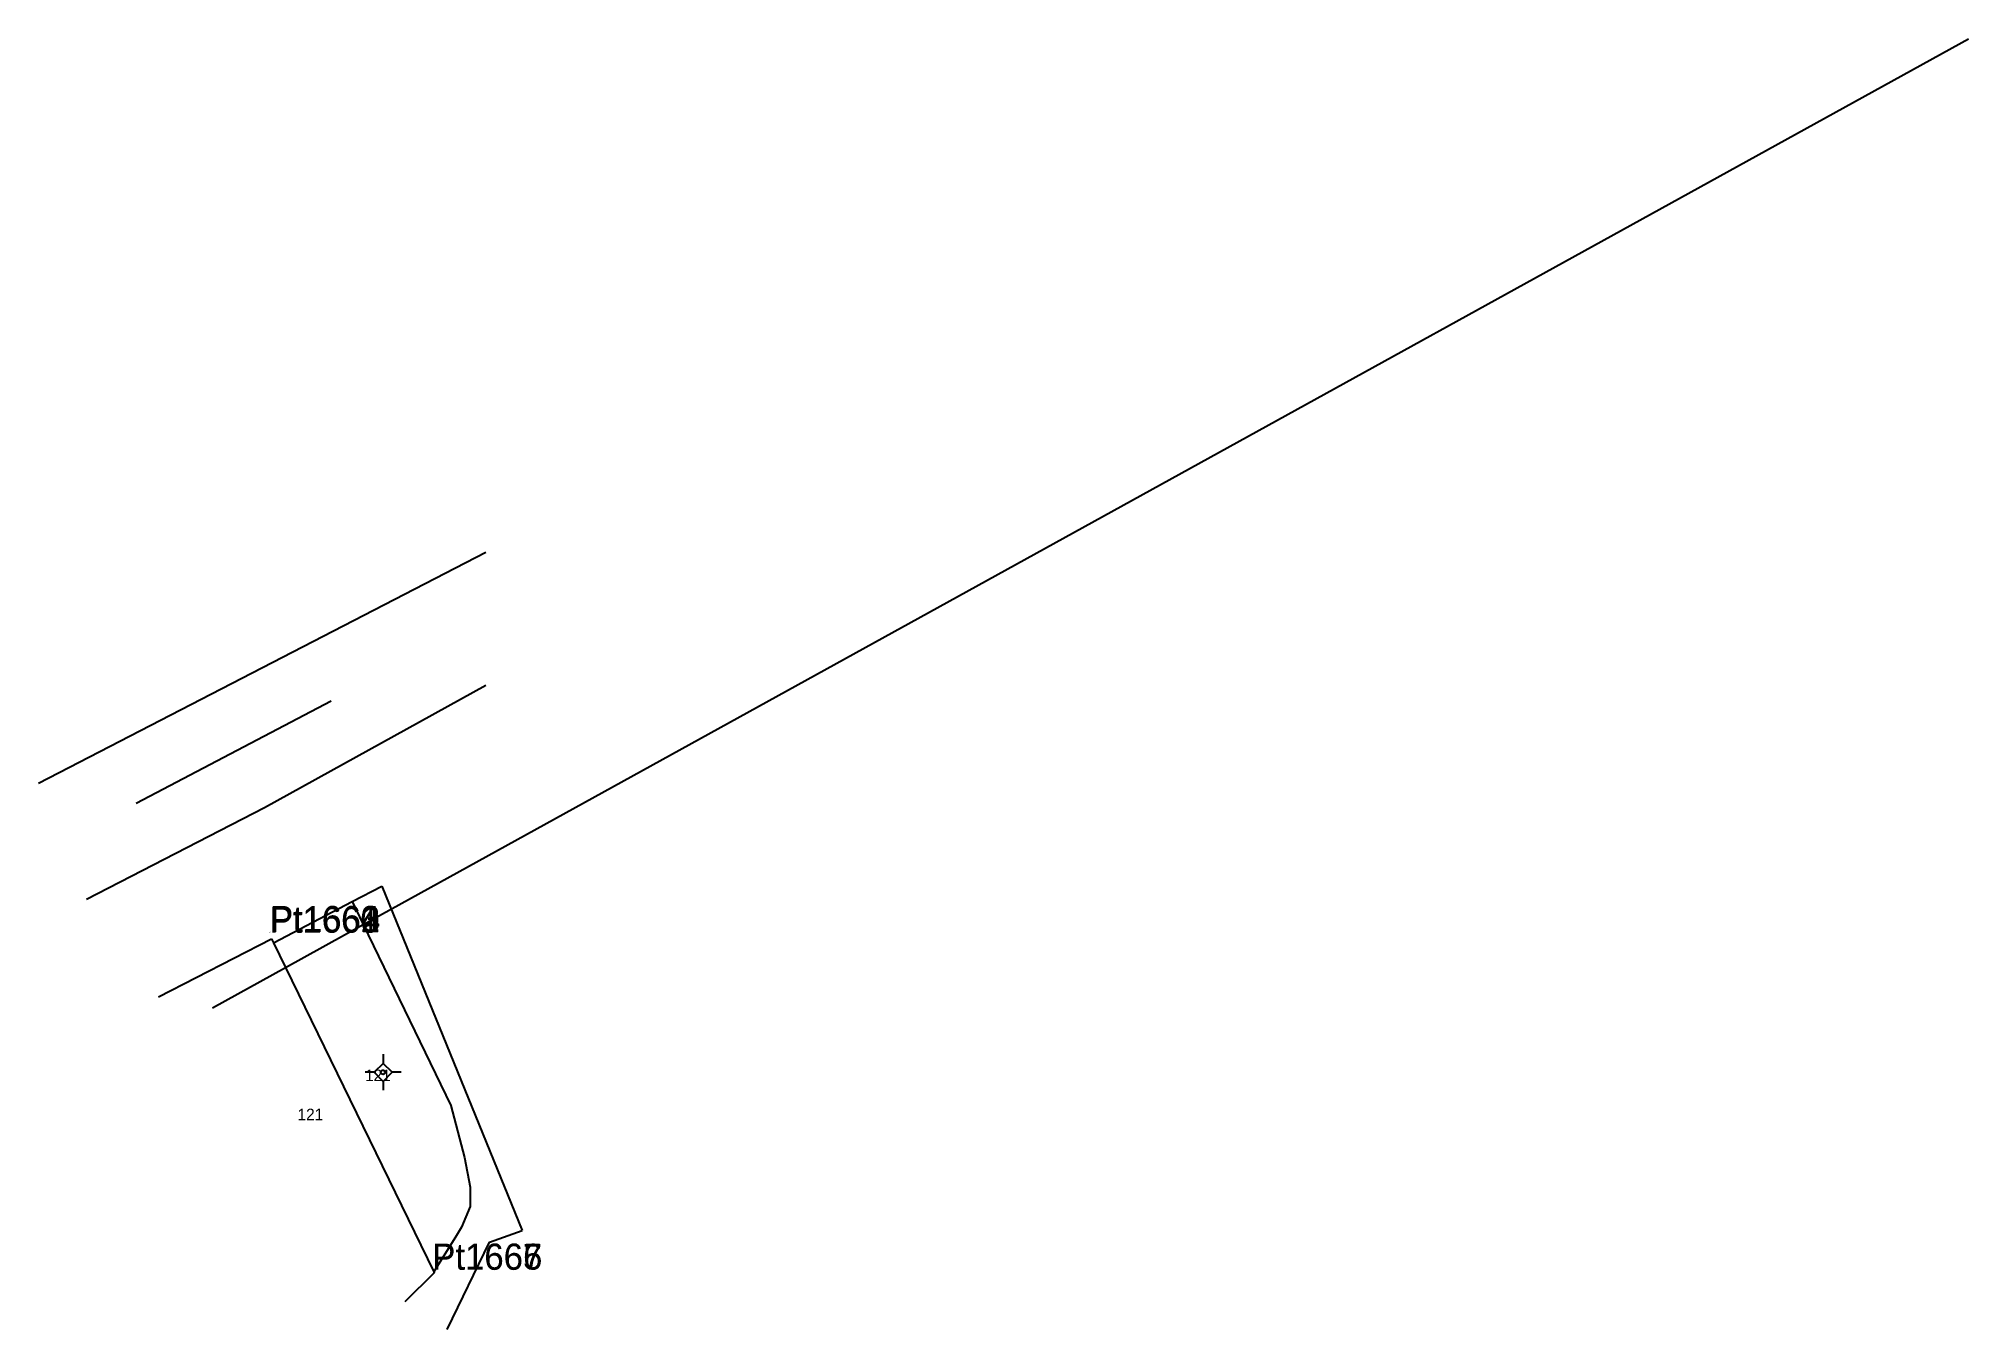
# Model space of a CAD drawing. Extents: x 550469 to 550603, y 1838196 to 1838286.
import ezdxf

# ---------------------------------------------------------------- set-up
doc = ezdxf.new("R2010")
doc.units = 0
for name, color, linetype in [('Level 10', 7, 'Continuous'), ('Level 11', 7, 'Continuous'), ('Level 12', 7, 'Continuous'), ('Level 15', 7, 'Continuous'), ('Level 16', 7, 'Continuous'), ('Level 2', 7, 'Continuous'), ('Level 22', 7, 'Continuous'), ('Level 23', 7, 'Continuous'), ('Level 30', 7, 'Continuous'), ('Level 34', 7, 'Continuous'), ('Level 36', 7, 'Continuous'), ('Level 5', 7, 'Continuous'), ('Level 7', 7, 'Continuous')]:
    doc.layers.add(name, color=color, linetype=linetype)

msp = doc.modelspace()

# ---------------------------------------------------------------- linework, layer by layer
at = {"layer": 'Level 10'}
for p, q in [((550485.29, 1838223.07), (550486.12, 1838221.36)), ((550486.12, 1838221.36), (550496.39, 1838200.28))]:
    msp.add_line(p, q, dxfattribs=at)
for points in [[(550485.29, 1838223.07), (550490.73, 1838225.93), (550491.5, 1838224.34)], [(550491.5, 1838224.34), (550497.58, 1838211.8), (550498.53, 1838208.19), (550498.92, 1838206.13), (550498.91, 1838204.8), (550498.32, 1838203.36), (550497.97, 1838202.78), (550496.39, 1838200.28)]]:
    msp.add_lwpolyline(points, dxfattribs=at)
at = {"layer": 'Level 11'}
for p, q in [((550492.88, 1838214.72), (550492.26, 1838214.1)), ((550492.88, 1838215.35), (550492.88, 1838214.72)), ((550493.51, 1838214.1), (550492.88, 1838214.72)), ((550492.26, 1838214.1), (550491.63, 1838214.1)), ((550492.26, 1838214.1), (550492.88, 1838213.47)), ((550492.88, 1838213.47), (550493.51, 1838214.1)), ((550492.88, 1838213.47), (550492.88, 1838212.85)), ((550494.13, 1838214.1), (550493.51, 1838214.1))]:
    msp.add_line(p, q, dxfattribs=at)
msp.add_circle((550492.88, 1838214.1), 0.15, dxfattribs=at)
at = {"layer": 'Level 16'}
msp.add_line((550485.15, 1838223.35), (550485.29, 1838223.07), dxfattribs=at)
msp.add_lwpolyline([(550496.39, 1838200.28), (550496.43, 1838200.2), (550494.39, 1838198.2)], dxfattribs=at)
at = {"layer": 'Level 22'}
for points in [[(550469, 1838234.15), (550500, 1838250.16)], [(550472.32, 1838226.1), (550484.66, 1838232.45), (550500, 1838240.92)]]:
    msp.add_lwpolyline(points, dxfattribs=at)
at = {"layer": 'Level 23'}
msp.add_line((550477.32, 1838219.33), (550485.15, 1838223.35), dxfattribs=at)
at = {"layer": 'Level 30'}
for p, q in [((550491.5, 1838224.34), (550602.76, 1838285.74)), ((550486.12, 1838221.36), (550491.5, 1838224.34)), ((550481.05, 1838218.57), (550486.12, 1838221.36))]:
    msp.add_line(p, q, dxfattribs=at)
at = {"layer": 'Level 34'}
for points in [[(550492.8, 1838227.01), (550502.51, 1838203.14)], [(550497.32, 1838196.28), (550500.26, 1838202.33), (550502.51, 1838203.14)]]:
    msp.add_lwpolyline(points, dxfattribs=at)
at = {"layer": 'Level 36'}
msp.add_line((550475.76, 1838232.75), (550489.28, 1838239.85), dxfattribs=at)
at = {"layer": 'Level 5'}
msp.add_line((550490.73, 1838225.93), (550492.8, 1838227.01), dxfattribs=at)
at = {"layer": 'Level 7'}
for p, q in [((550485.01, 1838223.77), (550485.01, 1838223.77)), ((550485.02, 1838223.79), (550485.02, 1838223.79)), ((550485.04, 1838223.82), (550485.04, 1838223.82)), ((550485.05, 1838223.83), (550485.05, 1838223.83)), ((550485.05, 1838223.82), (550485.05, 1838223.82)), ((550496.28, 1838200.41), (550496.28, 1838200.41)), ((550496.29, 1838200.43), (550496.29, 1838200.43)), ((550496.29, 1838200.42), (550496.29, 1838200.42))]:
    msp.add_line(p, q, dxfattribs=at)

# ---------------------------------------------------------------- texts
at = {"layer": 'Level 12'}
for s, p in [('Pt1660', (550485.01, 1838223.77)), ('Pt1661', (550485.02, 1838223.79)), ('Pt1662', (550485.04, 1838223.82)), ('Pt1663', (550485.05, 1838223.83)), ('Pt1664', (550485.05, 1838223.82)), ('Pt1665', (550496.29, 1838200.43)), ('Pt1666', (550496.29, 1838200.42)), ('Pt1667', (550496.28, 1838200.41))]:
    msp.add_text(s, height=1.8, dxfattribs=at).set_placement(p)
at = {"layer": 'Level 15'}
msp.add_text('121', height=0.797, dxfattribs=at).set_placement((550491.63, 1838213.49))
at = {"layer": 'Level 2'}
msp.add_text('121', height=0.797, dxfattribs=at).set_placement((550486.95, 1838210.78))

doc.saveas('drawing.dxf')
